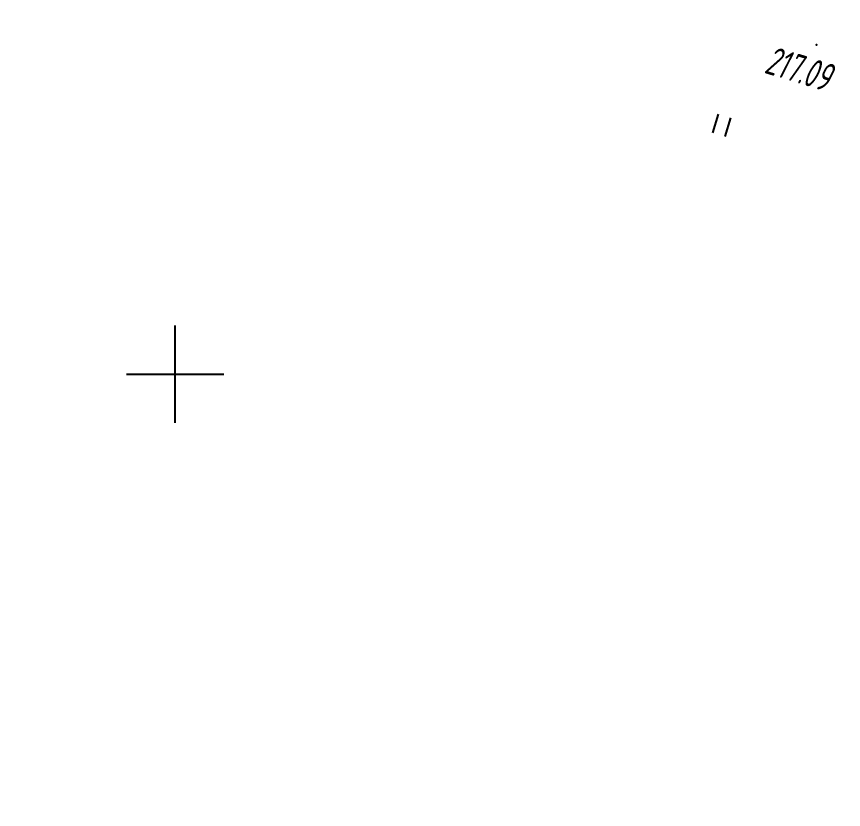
# Model space of a CAD drawing. Header units: millimetres. Extents: x -1799 to 6962, y -1020 to 4121.
# Drawn here: x 1174.8 to 1276.7, y 2825 to 2922.8 of the extents above; entities that cross this region are included whole.
import ezdxf

# ---------------------------------------------------------------- set-up
doc = ezdxf.new("R2010")
doc.units = ezdxf.units.MM
doc.linetypes.add('CONTI', pattern=[0])
for name, color, linetype in [('PI_OTDEFAULT', 172, 'CONTI'), ('PI_TTDEFAULT', 5, 'CONTI'), ('SETKR', 2, 'CONTI'), ('ZAPSKDEFAULT', 7, 'CONTI'), ('разметка', 7, 'Continuous')]:
    doc.layers.add(name, color=color, linetype=linetype)
doc.layers.add('ОСЬ_ВЕРХ_ПОКРЫТИЯ_ОСЬ', color=1, linetype='Continuous', lineweight=30)
doc.styles.add('eskd', font='spds.shx', dxfattribs={"width": 1.2, "oblique": 15})

# ---------------------------------------------------------------- blocks, each defined once
blk = doc.blocks.new('BL_333')
at = {"color": 0}
for p, q in [((0, -6), (0, 6)), ((-6, 0), (6, 0))]:
    blk.add_line(p, q, dxfattribs=at)
blk = doc.blocks.new('BL_2011')
at = {"color": 0}
for p, q in [((0, 0), (0, 2.4)), ((1.6, 0), (1.6, 2.4))]:
    blk.add_line(p, q, dxfattribs=at)

msp = doc.modelspace()

# ---------------------------------------------------------------- linework, layer by layer
at = {"layer": 'PI_TTDEFAULT', "color": 5}
msp.add_point((1273.43, 2919.26, 217.09), dxfattribs=at)
at = {"layer": 'ОСЬ_ВЕРХ_ПОКРЫТИЯ_ОСЬ'}
msp.add_lwpolyline([(1208.07, 2976.87, -0.226024), (1375.44, 2803.69)], format="xyb", dxfattribs=at)
at = {"layer": 'разметка', "lineweight": 30, "ltscale": 7}
msp.add_lwpolyline([(1120.98, 2999.18), (1121.09, 2999.16, -0.007451), (1161.63, 2990.62, -0.030671), (1208.07, 2976.87, -0.226024), (1375.44, 2803.69, -0.226024)], format="xyb", dxfattribs=at)

# ---------------------------------------------------------------- block references
at = {"layer": 'SETKR', "color": 82}
msp.add_blockref('BL_333', (1194.35, 2878.64), dxfattribs=at)
at = {"layer": 'ZAPSKDEFAULT', "color": 7, "rotation": 342.9999999999999}
msp.add_blockref('BL_2011', (1260.62, 2908.44), dxfattribs=at)

# ---------------------------------------------------------------- texts
at = {"layer": 'PI_OTDEFAULT', "color": 172, "style": 'eskd', "oblique": 10, "width": 0.8}
msp.add_text('217.09', height=3.5, rotation=343, dxfattribs=at).set_placement((1266.84, 2915.85))

doc.saveas('drawing.dxf')
